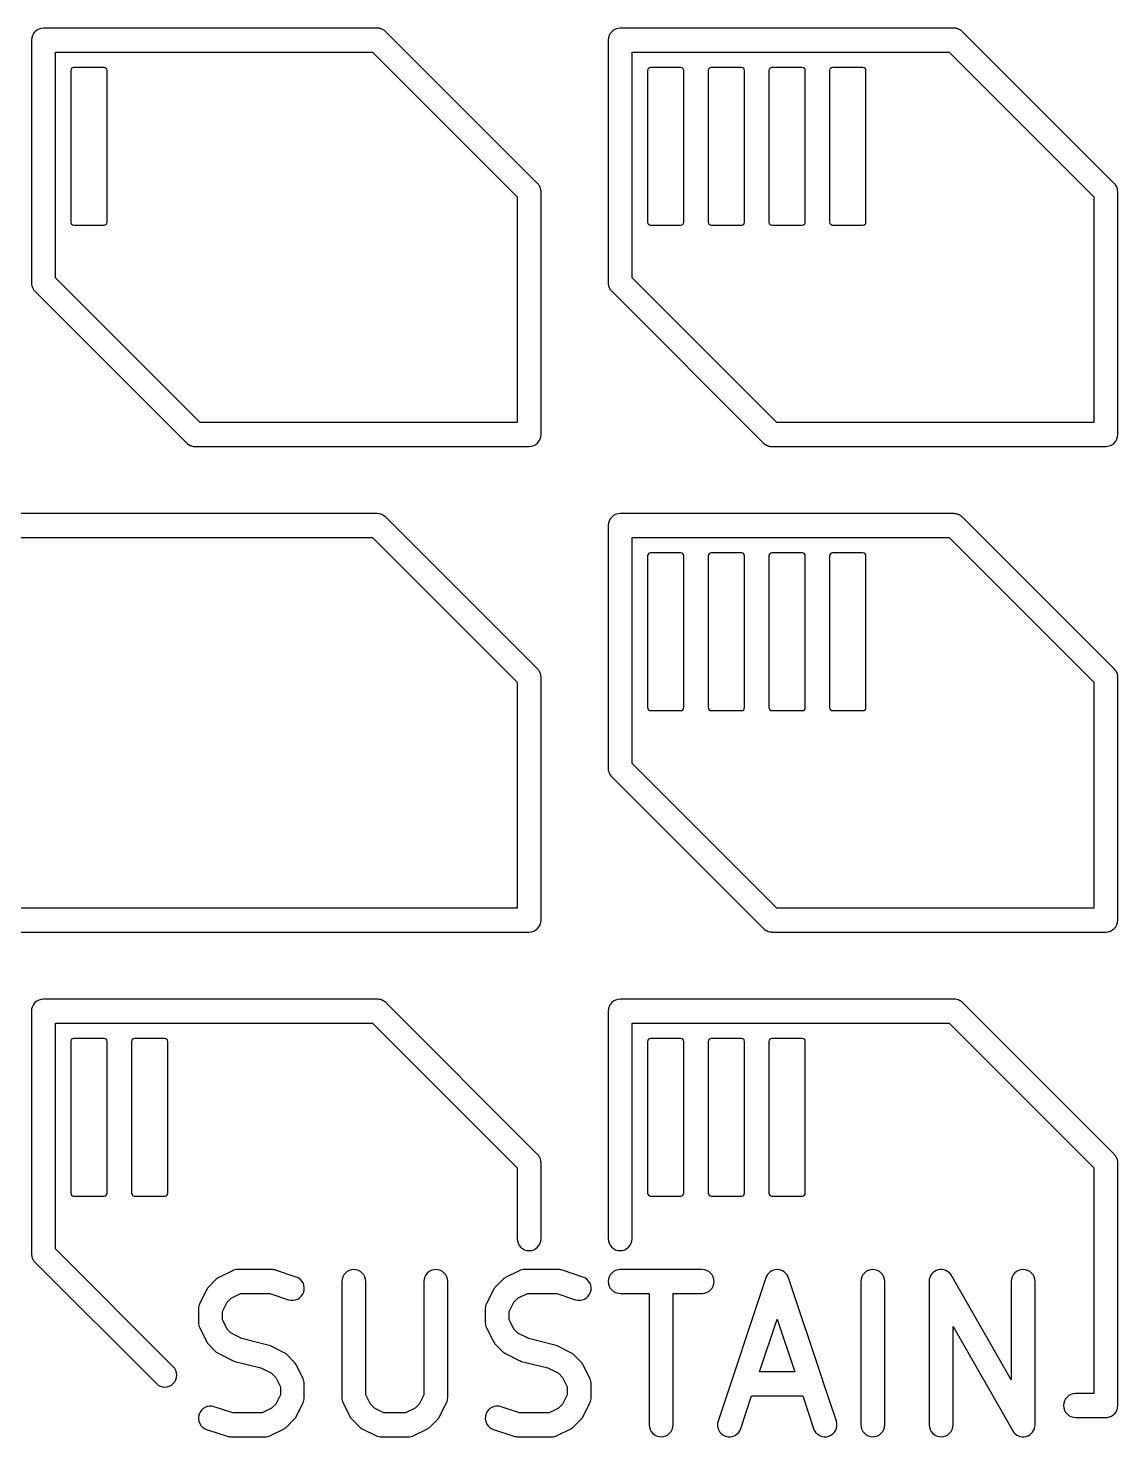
# Model space of a CAD drawing. Header units: millimetres. Extents: x 3 to 62, y 3 to 113.
# Drawn here: x 39.14 to 61.93, y 83.66 to 113.16 of the extents above; entities that cross this region are included whole.
import ezdxf

# ---------------------------------------------------------------- set-up
doc = ezdxf.new("R2010")
doc.units = ezdxf.units.MM
doc.layers.add('Layer_1', color=7, linetype='CONTINUOUS')

msp = doc.modelspace()

# ---------------------------------------------------------------- linework, layer by layer
at = {"layer": 'Layer_1', "color": 7}
for points in [[(46.440712, 113.157068), (39.456118, 113.157068), (39.455615, 113.157068), (39.455615, 113.157068)], [(46.473785, 113.155001), (46.473256, 113.155001)], [(49.792423, 109.909209), (46.617427, 113.084205)], [(58.509721, 113.157068), (58.505586, 113.157068), (58.493185, 113.157068), (51.520997, 113.157068), (51.520494, 113.157068), (51.520494, 113.157068)], [(58.538659, 113.155001), (58.536593, 113.155001)], [(58.601188, 113.138465), (58.600156, 113.138981)], [(58.630644, 113.123995), (58.627027, 113.126062)], [(58.658033, 113.105909), (58.656483, 113.106942)], [(61.857316, 109.909209), (58.68232, 113.084205)], [(39.205505, 112.907471), (39.205505, 107.827168)], [(51.270384, 112.907471), (51.270384, 107.827168)], [(40.028438, 112.272483), (40.028438, 109.097488)], [(40.725534, 112.335012), (40.090958, 112.335012)], [(40.788082, 109.097488), (40.788082, 112.272483)], [(52.093316, 112.272483), (52.093316, 109.097488)], [(52.790942, 112.335012), (52.155837, 112.335012)], [(52.853463, 109.097488), (52.853463, 112.272483)], [(53.362997, 112.272483), (53.362997, 109.097488)], [(54.060631, 112.335012), (53.425518, 112.335012)], [(54.123158, 109.097488), (54.123158, 112.272483)], [(54.633205, 112.272483), (54.633205, 109.097488)], [(55.330836, 112.335012), (54.695734, 112.335012)], [(55.393362, 109.097488), (55.393362, 112.272483)], [(55.90341, 112.272483), (55.90341, 109.097488)], [(56.600522, 112.335012), (55.965938, 112.335012)], [(56.663051, 109.097488), (56.663051, 112.272483)], [(49.86529, 104.652172), (49.86529, 104.652688), (49.86529, 109.720073)], [(61.930698, 104.652172), (61.930698, 104.652688), (61.930698, 109.732475)], [(40.090958, 109.034959), (40.725534, 109.034959)], [(52.155837, 109.034959), (52.790942, 109.034959)], [(53.425518, 109.034959), (54.060631, 109.034959)], [(54.695734, 109.034959), (55.330836, 109.034959)], [(55.965938, 109.034959), (56.600522, 109.034959)], [(39.23961, 107.702628), (39.23961, 107.702111)], [(51.304489, 107.702628), (51.304489, 107.702111)], [(39.278874, 107.650434), (42.45387, 104.475438)], [(51.343753, 107.650434), (54.518757, 104.475438)], [(42.592882, 104.405675), (42.598041, 104.404642)], [(42.643523, 104.402575), (49.615708, 104.402575)], [(54.695488, 104.402575), (61.680582, 104.402575)], [(46.440712, 102.997494), (15.325857, 102.997494), (15.325328, 102.997494), (15.325328, 102.997494)], [(46.536835, 102.978374), (46.536306, 102.978374)], [(58.505586, 102.997494), (51.520997, 102.997494), (51.520494, 102.997494), (51.520494, 102.997494)], [(58.606355, 102.976307), (58.604289, 102.976824)], [(49.792423, 99.749118), (46.617427, 102.924114)], [(51.270384, 102.747381), (51.270384, 97.667077)], [(61.857316, 99.749118), (61.850082, 99.756869), (61.847497, 99.758936), (58.692138, 102.914295), (58.690072, 102.916879)], [(52.093316, 102.112393), (52.093316, 98.937397)], [(52.790942, 102.174921), (52.155837, 102.174921)], [(52.853463, 98.937397), (52.853463, 102.112393)], [(53.362997, 102.112393), (53.362997, 98.937397)], [(54.060631, 102.174921), (53.425518, 102.174921)], [(54.123158, 98.937397), (54.123158, 102.112393)], [(54.633205, 102.112393), (54.633205, 98.937397)], [(55.330836, 102.174921), (54.695734, 102.174921)], [(55.393362, 98.937397), (55.393362, 102.112393)], [(55.90341, 102.112393), (55.90341, 98.937397)], [(56.600522, 102.174921), (55.965938, 102.174921)], [(56.663051, 98.937397), (56.663051, 102.112393)], [(49.86529, 94.492081), (49.86529, 94.492598), (49.86529, 99.559982)], [(61.922429, 99.63698), (61.921395, 99.640598)], [(61.930698, 94.492081), (61.930698, 94.492598), (61.930698, 99.572385)], [(52.155837, 98.874869), (52.790942, 98.874869)], [(53.425518, 98.874869), (54.060631, 98.874869)], [(54.695734, 98.874869), (55.330836, 98.874869)], [(55.965938, 98.874869), (56.600522, 98.874869)], [(51.343753, 97.490344), (54.518757, 94.315348)], [(18.500324, 94.242484), (49.615708, 94.242484)], [(54.695488, 94.242484), (61.680582, 94.242484)], [(46.440712, 92.837404), (39.456118, 92.837404), (39.455615, 92.837404), (39.455615, 92.837404)], [(46.536835, 92.818283), (46.536306, 92.818283)], [(49.792423, 89.589027), (46.617427, 92.764023)], [(58.505586, 92.837404), (51.520997, 92.837404), (51.520494, 92.837404), (51.520494, 92.837404)], [(58.606355, 92.816216), (58.604289, 92.816733)], [(61.857316, 89.589027), (61.850082, 89.596779), (61.847497, 89.598846), (58.690072, 92.756788)], [(39.205505, 92.58729), (39.205505, 87.507503)], [(42.172248, 85.144343), (39.705726, 87.610856), (39.705726, 92.337176), (46.337366, 92.337176), (49.365598, 89.308941), (49.365598, 87.824796)], [(51.270384, 92.58729), (51.270384, 87.824796)], [(51.770605, 87.824796), (51.770605, 92.337176), (58.402235, 92.337176), (61.430469, 89.308941), (61.430469, 84.582104), (61.04548, 84.582104)], [(40.028438, 91.952302), (40.028438, 88.777306)], [(40.725534, 92.014831), (40.090958, 92.014831)], [(40.788082, 88.777306), (40.788082, 91.952302)], [(41.298118, 91.952302), (41.298118, 88.777306)], [(41.995744, 92.014831), (41.360639, 92.014831)], [(42.058265, 88.777306), (42.058265, 91.952302)], [(52.093316, 91.952302), (52.093316, 88.777306)], [(52.790942, 92.014831), (52.155837, 92.014831)], [(52.853463, 88.777306), (52.853463, 91.952302)], [(53.362997, 91.952302), (53.362997, 88.777306)], [(54.060631, 92.014831), (53.425518, 92.014831)], [(54.123158, 88.777306), (54.123158, 91.952302)], [(54.633205, 91.952302), (54.633205, 88.777306)], [(55.330836, 92.014831), (54.695734, 92.014831)], [(55.393362, 88.777306), (55.393362, 91.952302)], [(49.86529, 87.824796), (49.86529, 89.399892)], [(61.922429, 89.47689), (61.921395, 89.480507)], [(61.930698, 84.332507), (61.930698, 89.412294)], [(40.090958, 88.714778), (40.725534, 88.714778)], [(41.360639, 88.714778), (41.995744, 88.714778)], [(52.155837, 88.714778), (52.790942, 88.714778)], [(53.425518, 88.714778), (54.060631, 88.714778)], [(54.695734, 88.714778), (55.330836, 88.714778)], [(39.215321, 87.440324), (39.215321, 87.439807)], [(39.238049, 87.385547), (39.240112, 87.38193)], [(39.257178, 87.356608), (39.257681, 87.355058)], [(39.278874, 87.33077), (41.818765, 84.79036)], [(43.409094, 87.151568), (43.123318, 87.008941)], [(44.234884, 87.177921), (43.520721, 87.177923)], [(44.742354, 87.022375), (44.313941, 87.165002)], [(45.949726, 87.177923), (45.949514, 87.177923)], [(49.409228, 87.151568), (49.123478, 87.008941)], [(50.235018, 87.177921), (49.520855, 87.177923)], [(50.742488, 87.022375), (50.314102, 87.165002)], [(53.234595, 87.177808), (52.378325, 87.177808), (52.377796, 87.177808), (51.520494, 87.177808), (51.520494, 87.177808)], [(59.699038, 86.927809), (59.699038, 84.86954), (58.452087, 87.051833)], [(42.868551, 86.754177), (42.725941, 86.468406)], [(43.058204, 86.961916), (42.915065, 86.818772)], [(45.699404, 86.927809), (45.699404, 84.499537)], [(47.413716, 86.927809), (47.413716, 84.558448), (47.31553, 84.361561), (47.230254, 84.275778), (47.033378, 84.177593), (46.580174, 84.177593), (46.383271, 84.275778), (46.298023, 84.361561), (46.199307, 84.558448), (46.199307, 86.927809)], [(47.913937, 84.499537), (47.913937, 86.927809)], [(48.868711, 86.754177), (48.725572, 86.468406)], [(49.057835, 86.961916), (48.915225, 86.818772)], [(54.568882, 87.006759), (53.568949, 84.006946)], [(55.751753, 84.880277), (55.043271, 87.006759)], [(56.556599, 86.927809), (56.556599, 83.927996)], [(57.056309, 83.927996), (57.056309, 86.927809)], [(57.984934, 86.927809), (57.984934, 83.927996)], [(60.199266, 83.927996), (60.199266, 86.927809)], [(44.152731, 85.598691), (43.60806, 85.735117), (43.383271, 85.847771), (43.297466, 85.933037), (43.19928, 86.129924), (43.19928, 86.297355), (43.297995, 86.494242), (43.383271, 86.579509), (43.579618, 86.677693), (44.194588, 86.677693), (44.584742, 86.547986)], [(50.152865, 85.598691), (49.608194, 85.735117), (49.383404, 85.847771), (49.297627, 85.933037), (49.19944, 86.129924), (49.19944, 86.297355), (49.297627, 86.494242), (49.383404, 86.579509), (49.579778, 86.677693), (50.194193, 86.677693), (50.584373, 86.547986)], [(51.520494, 86.67758), (52.127686, 86.67758), (52.127686, 83.927881)], [(52.627906, 83.927881), (52.627906, 86.67758), (53.234595, 86.67758)], [(42.699059, 86.356269), (42.699059, 86.070498)], [(48.699113, 86.356269), (48.699113, 86.070498)], [(42.725941, 85.958361), (42.868551, 85.673107)], [(48.725572, 85.958878), (48.868711, 85.673107)], [(58.48516, 83.927996), (58.48516, 85.986266), (59.732111, 83.803973)], [(42.915065, 85.608512), (43.058204, 85.465368)], [(44.489651, 85.437461), (44.203875, 85.580088)], [(48.915225, 85.608512), (49.057835, 85.465368)], [(50.489785, 85.437461), (50.204035, 85.580088)], [(43.460264, 85.256594), (44.004935, 85.120685), (44.229725, 85.008031), (44.314973, 84.922765), (44.413689, 84.725878), (44.413689, 84.558447), (44.314973, 84.36156), (44.229725, 84.276294), (44.033351, 84.177592), (43.418407, 84.177592), (43.028253, 84.307816)], [(43.123318, 85.418343), (43.409094, 85.275716)], [(44.697904, 85.247292), (44.554765, 85.390436)], [(49.459895, 85.256594), (50.005069, 85.120685), (50.229858, 85.008031), (50.315134, 84.922765), (50.41332, 84.725878), (50.41332, 84.558447), (50.315134, 84.36156), (50.229858, 84.275777), (50.033485, 84.177592), (49.418541, 84.177592), (49.028387, 84.307816)], [(49.123478, 85.418343), (49.409228, 85.275716)], [(50.697535, 85.247292), (50.554899, 85.390436)], [(44.887028, 84.89641), (44.744418, 85.18218)], [(50.887188, 84.89641), (50.744552, 85.18218)], [(44.913486, 84.499535), (44.913486, 84.784789)], [(50.913647, 84.499535), (50.913647, 84.784789)], [(56.043207, 84.006946), (55.762088, 84.849787)], [(44.744418, 84.101627), (44.887028, 84.387397)], [(45.725862, 84.387399), (45.869001, 84.101629)], [(47.744339, 84.101629), (47.887479, 84.387399)], [(50.744552, 84.101627), (50.887188, 84.387397)], [(54.043333, 83.848816), (54.271742, 84.534562), (55.340409, 84.534562), (55.568821, 83.848816)], [(61.04548, 84.082394), (61.680582, 84.082394)], [(42.870112, 83.833427), (43.299027, 83.6908)], [(44.203875, 83.704236), (44.489651, 83.846863)], [(44.554765, 83.893888), (44.697904, 84.037032)], [(45.915515, 84.037033), (46.058125, 83.89389)], [(46.123239, 83.846864), (46.409015, 83.704237)], [(47.204325, 83.704237), (47.489572, 83.846864)], [(47.555189, 83.89389), (47.697826, 84.037033)], [(48.870246, 83.833427), (49.299161, 83.6908)], [(50.204035, 83.704236), (50.489785, 83.846863)], [(50.554899, 83.893888), (50.697535, 84.037032)], [(43.378085, 83.677881), (44.092247, 83.677881)], [(46.520643, 83.677882), (47.092169, 83.677882)], [(49.378245, 83.677881), (50.092408, 83.677881)]]:
    msp.add_lwpolyline(points, dxfattribs=at)
for points in [[(39.705726, 112.657358), (46.337366, 112.657358), (49.365598, 109.629123), (49.365598, 104.902285), (42.733957, 104.902285), (39.705726, 107.93052), (39.705726, 112.657358)], [(51.770605, 112.657358), (58.402235, 112.657358), (61.430469, 109.629123), (61.430469, 104.902285), (54.798842, 104.902285), (51.770605, 107.93052), (51.770605, 112.657358)], [(15.575439, 102.497267), (46.337366, 102.497267), (49.365598, 99.469032), (49.365598, 94.742195), (18.6042, 94.742195), (15.575439, 97.770946), (15.575439, 102.497267)], [(51.770605, 102.497267), (58.402235, 102.497267), (61.430469, 99.469032), (61.430469, 94.742195), (54.799358, 94.742195), (51.770605, 97.770946), (51.770605, 102.497267)], [(54.806075, 87.177808)], [(56.806712, 87.177923)], [(59.949151, 87.177923)], [(54.806075, 86.137046), (55.173497, 85.034789), (54.438657, 85.034789), (54.806075, 86.137046)]]:
    msp.add_lwpolyline(points, close=True, dxfattribs=at)
for points in [[(39.455615, 113.157068), (39.317658, 113.15713), (39.205727, 113.045428), (39.205505, 112.907471)], [(46.473256, 113.155001), (46.462465, 113.156398), (46.451594, 113.157088), (46.440712, 113.157068)], [(46.505297, 113.1488), (46.494937, 113.15154), (46.484411, 113.153612), (46.473785, 113.155001)], [(46.617427, 113.084205), (46.586368, 113.115204), (46.547695, 113.137483), (46.505297, 113.1488)], [(51.520494, 113.157068), (51.382537, 113.15713), (51.270606, 113.045428), (51.270384, 112.907471)], [(58.536593, 113.155001), (58.527679, 113.156173), (58.518709, 113.156863), (58.509721, 113.157068)], [(58.546411, 113.153451), (58.543835, 113.154008), (58.541251, 113.154525), (58.538659, 113.155001)], [(58.567083, 113.149317), (58.560254, 113.150985), (58.553357, 113.152364), (58.546411, 113.153451)], [(58.58, 113.145699), (58.575727, 113.147021), (58.57142, 113.148227), (58.567083, 113.149317)], [(58.600156, 113.138981), (58.593536, 113.141505), (58.586811, 113.143747), (58.58, 113.145699)], [(58.627027, 113.126062), (58.618658, 113.130687), (58.610031, 113.134828), (58.601188, 113.138465)], [(58.656483, 113.106942), (58.648231, 113.113155), (58.639601, 113.11885), (58.630644, 113.123995)], [(58.68232, 113.084205), (58.674705, 113.091959), (58.666592, 113.099209), (58.658033, 113.105909)], [(40.090958, 112.335012), (40.05643, 112.33502), (40.028438, 112.307019), (40.028438, 112.272483)], [(40.788082, 112.272483), (40.788082, 112.30703), (40.760089, 112.335035), (40.725534, 112.335012)], [(52.155837, 112.335012), (52.121309, 112.33502), (52.093316, 112.307019), (52.093316, 112.272483)], [(52.853463, 112.272483), (52.853463, 112.307019), (52.825471, 112.33502), (52.790942, 112.335012)], [(53.425518, 112.335012), (53.39099, 112.33502), (53.362997, 112.307019), (53.362997, 112.272483)], [(54.123158, 112.272483), (54.123171, 112.307021), (54.09517, 112.335023), (54.060631, 112.335012)], [(54.695734, 112.335012), (54.661195, 112.335025), (54.633192, 112.307022), (54.633205, 112.272483)], [(55.393362, 112.272483), (55.393376, 112.307021), (55.365375, 112.335023), (55.330836, 112.335012)], [(55.965938, 112.335012), (55.9314, 112.335025), (55.903396, 112.307022), (55.90341, 112.272483)], [(56.663051, 112.272483), (56.663064, 112.307022), (56.635061, 112.335025), (56.600522, 112.335012)], [(49.828618, 109.8627), (49.818429, 109.879576), (49.80628, 109.895187), (49.792423, 109.909209)], [(49.83428, 109.853915), (49.832454, 109.856882), (49.830567, 109.859811), (49.828618, 109.8627)], [(49.843091, 109.835828), (49.840398, 109.841973), (49.837459, 109.848007), (49.83428, 109.853915)], [(49.847218, 109.827043), (49.8459, 109.829998), (49.844524, 109.832927), (49.843091, 109.835828)], [(49.857035, 109.797071), (49.854397, 109.807258), (49.851118, 109.817269), (49.847218, 109.827043)], [(49.863226, 109.765031), (49.861862, 109.775835), (49.859794, 109.786537), (49.857035, 109.797071)], [(49.86529, 109.736093), (49.865162, 109.745771), (49.864473, 109.755433), (49.863226, 109.765031)], [(61.879019, 109.884921), (61.87232, 109.89348), (61.86507, 109.901593), (61.857316, 109.909209)], [(61.930698, 109.732475), (61.930749, 109.787598), (61.912581, 109.841193), (61.879019, 109.884921)], [(49.86529, 109.720073), (49.865461, 109.725412), (49.865461, 109.730754), (49.86529, 109.736093)], [(40.028438, 109.097488), (40.028438, 109.062952), (40.05643, 109.034951), (40.090958, 109.034959)], [(40.725534, 109.034959), (40.760089, 109.034936), (40.788082, 109.062942), (40.788082, 109.097488)], [(52.093316, 109.097488), (52.093316, 109.062952), (52.121309, 109.034951), (52.155837, 109.034959)], [(52.790942, 109.034959), (52.825471, 109.034951), (52.853463, 109.062952), (52.853463, 109.097488)], [(53.362997, 109.097488), (53.362997, 109.062952), (53.39099, 109.034951), (53.425518, 109.034959)], [(54.060631, 109.034959), (54.09517, 109.034948), (54.123171, 109.06295), (54.123158, 109.097488)], [(54.633205, 109.097488), (54.633192, 109.062949), (54.661195, 109.034947), (54.695734, 109.034959)], [(55.330836, 109.034959), (55.365375, 109.034948), (55.393376, 109.06295), (55.393362, 109.097488)], [(55.90341, 109.097488), (55.903396, 109.062949), (55.9314, 109.034947), (55.965938, 109.034959)], [(56.600522, 109.034959), (56.635061, 109.034947), (56.663064, 109.062949), (56.663051, 109.097488)], [(39.205505, 107.827168), (39.205771, 107.783384), (39.217532, 107.740438), (39.23961, 107.702628)], [(39.23961, 107.702111), (39.245046, 107.692773), (39.251083, 107.683796), (39.257681, 107.675239)], [(39.257681, 107.675239), (39.264198, 107.666518), (39.271277, 107.658232), (39.278874, 107.650434)], [(51.270384, 107.827168), (51.27065, 107.783384), (51.282411, 107.740438), (51.304489, 107.702628)], [(51.304489, 107.702111), (51.309925, 107.692773), (51.315962, 107.683796), (51.32256, 107.675239)], [(51.32256, 107.675239), (51.329077, 107.666518), (51.336156, 107.658232), (51.343753, 107.650434)], [(42.45387, 104.475438), (42.47556, 104.454142), (42.500952, 104.436981), (42.5288, 104.424796)], [(49.615708, 104.402575), (49.753459, 104.402805), (49.865068, 104.514421), (49.86529, 104.652172)], [(54.518757, 104.475438), (54.540447, 104.454142), (54.565839, 104.436981), (54.593687, 104.424796)], [(61.680582, 104.402575), (61.818541, 104.40251), (61.930476, 104.514213), (61.930698, 104.652172)], [(42.5288, 104.424796), (42.531538, 104.42354), (42.534299, 104.422334), (42.537081, 104.421178)], [(42.537081, 104.421178), (42.555018, 104.413866), (42.573744, 104.408664), (42.592882, 104.405675)], [(42.598041, 104.404642), (42.613107, 104.402571), (42.628331, 104.401879), (42.643523, 104.402575)], [(54.593687, 104.424796), (54.596421, 104.42354), (54.599177, 104.422334), (54.601955, 104.421178)], [(54.601955, 104.421178), (54.618611, 104.414515), (54.635936, 104.409664), (54.653631, 104.406709)], [(54.653631, 104.406709), (54.65877, 104.405685), (54.663941, 104.404824), (54.669135, 104.404125)], [(54.669135, 104.404125), (54.674119, 104.40363), (54.679117, 104.403286), (54.684121, 104.403092)], [(54.684121, 104.403092), (54.687906, 104.402833), (54.691695, 104.402661), (54.695488, 104.402575)], [(46.536306, 102.978374), (46.506005, 102.990959), (46.473523, 102.997456), (46.440712, 102.997494)], [(46.617427, 102.924114), (46.59437, 102.947297), (46.566989, 102.965732), (46.536835, 102.978374)], [(51.520494, 102.997494), (51.454151, 102.997524), (51.390517, 102.971182), (51.343606, 102.92427)], [(58.538659, 102.995427), (58.527692, 102.996847), (58.516644, 102.997538), (58.505586, 102.997494)], [(58.5707, 102.988709), (58.560178, 102.991646), (58.549475, 102.99389), (58.538659, 102.995427)], [(58.590337, 102.981991), (58.583887, 102.984502), (58.577336, 102.986743), (58.5707, 102.988709)], [(58.604289, 102.976824), (58.599691, 102.978684), (58.595038, 102.980408), (58.590337, 102.981991)], [(58.616692, 102.97114), (58.613287, 102.972941), (58.60984, 102.974664), (58.606355, 102.976307)], [(58.633229, 102.962354), (58.627828, 102.965488), (58.622312, 102.968419), (58.616692, 102.97114)], [(58.647696, 102.952536), (58.64299, 102.955976), (58.638164, 102.959251), (58.633229, 102.962354)], [(51.343606, 102.92427), (51.296695, 102.877358), (51.270354, 102.813724), (51.270384, 102.747381)], [(58.6601, 102.943751), (58.656055, 102.946804), (58.651919, 102.949734), (58.647696, 102.952536)], [(58.68232, 102.924114), (58.675308, 102.931093), (58.667888, 102.937651), (58.6601, 102.943751)], [(58.690072, 102.916879), (58.687539, 102.919345), (58.684954, 102.921757), (58.68232, 102.924114)], [(52.155837, 102.174921), (52.121309, 102.17493), (52.093316, 102.146929), (52.093316, 102.112393)], [(52.853463, 102.112393), (52.853463, 102.146929), (52.825471, 102.17493), (52.790942, 102.174921)], [(53.425518, 102.174921), (53.39099, 102.17493), (53.362997, 102.146929), (53.362997, 102.112393)], [(54.123158, 102.112393), (54.123171, 102.146931), (54.09517, 102.174933), (54.060631, 102.174921)], [(54.695734, 102.174921), (54.661195, 102.174934), (54.633192, 102.146932), (54.633205, 102.112393)], [(55.393362, 102.112393), (55.393376, 102.146931), (55.365375, 102.174933), (55.330836, 102.174921)], [(55.965938, 102.174921), (55.9314, 102.174934), (55.903396, 102.146932), (55.90341, 102.112393)], [(56.663051, 102.112393), (56.663064, 102.146932), (56.635061, 102.174934), (56.600522, 102.174921)], [(49.81568, 99.722763), (49.808556, 99.732083), (49.800784, 99.740889), (49.792423, 99.749118)], [(49.822401, 99.712428), (49.820246, 99.715927), (49.818005, 99.719374), (49.81568, 99.722763)], [(49.83428, 99.693824), (49.830596, 99.700197), (49.826632, 99.706404), (49.822401, 99.712428)], [(61.921395, 99.640598), (61.909653, 99.68165), (61.887592, 99.71901), (61.857316, 99.749118)], [(49.843091, 99.675737), (49.840398, 99.681882), (49.837459, 99.687916), (49.83428, 99.693824)], [(49.847218, 99.666952), (49.8459, 99.669907), (49.844524, 99.672836), (49.843091, 99.675737)], [(49.857035, 99.63698), (49.854397, 99.647168), (49.851118, 99.657178), (49.847218, 99.666952)], [(49.863226, 99.604941), (49.861862, 99.615744), (49.859794, 99.626447), (49.857035, 99.63698)], [(49.86529, 99.576002), (49.865162, 99.58568), (49.864473, 99.595343), (49.863226, 99.604941)], [(49.86529, 99.559982), (49.865461, 99.565321), (49.865461, 99.570663), (49.86529, 99.576002)], [(61.928629, 99.604941), (61.927262, 99.615744), (61.925191, 99.626447), (61.922429, 99.63698)], [(61.930698, 99.572385), (61.930717, 99.58327), (61.930026, 99.594145), (61.928629, 99.604941)], [(52.093316, 98.937397), (52.093316, 98.902861), (52.121309, 98.87486), (52.155837, 98.874869)], [(52.790942, 98.874869), (52.825471, 98.87486), (52.853463, 98.902861), (52.853463, 98.937397)], [(53.362997, 98.937397), (53.362997, 98.902861), (53.39099, 98.87486), (53.425518, 98.874869)], [(54.060631, 98.874869), (54.09517, 98.874858), (54.123171, 98.902859), (54.123158, 98.937397)], [(54.633205, 98.937397), (54.633192, 98.902858), (54.661195, 98.874856), (54.695734, 98.874869)], [(55.330836, 98.874869), (55.365375, 98.874858), (55.393376, 98.902859), (55.393362, 98.937397)], [(55.90341, 98.937397), (55.903396, 98.902858), (55.9314, 98.874856), (55.965938, 98.874869)], [(56.600522, 98.874869), (56.635061, 98.874856), (56.663064, 98.902858), (56.663051, 98.937397)], [(51.270384, 97.667077), (51.2705, 97.664146), (51.270668, 97.661217), (51.270887, 97.658292)], [(51.270887, 97.658292), (51.271512, 97.640149), (51.274111, 97.622128), (51.278639, 97.604549)], [(51.278639, 97.604549), (51.279906, 97.600205), (51.281292, 97.595897), (51.282793, 97.591629)], [(51.282793, 97.591629), (51.294724, 97.55348), (51.315628, 97.518747), (51.343753, 97.490344)], [(49.615708, 94.242484), (49.753459, 94.242714), (49.865068, 94.35433), (49.86529, 94.492081)], [(61.680582, 94.242484), (61.818541, 94.24242), (61.930476, 94.354122), (61.930698, 94.492081)], [(54.518757, 94.315348), (54.540447, 94.294052), (54.565839, 94.27689), (54.593687, 94.264705)], [(54.593687, 94.264705), (54.596421, 94.263449), (54.599177, 94.262243), (54.601955, 94.261088)], [(54.601955, 94.261088), (54.618611, 94.254424), (54.635936, 94.249573), (54.653631, 94.246618)], [(54.653631, 94.246618), (54.65877, 94.245595), (54.663941, 94.244733), (54.669135, 94.244034)], [(54.669135, 94.244034), (54.674119, 94.24354), (54.679117, 94.243195), (54.684121, 94.243001)], [(54.684121, 94.243001), (54.687906, 94.242742), (54.691695, 94.24257), (54.695488, 94.242484)], [(39.278727, 92.764179), (39.231816, 92.717268), (39.205475, 92.653633), (39.205505, 92.58729)], [(39.455615, 92.837404), (39.389272, 92.837433), (39.325638, 92.811091), (39.278727, 92.764179)], [(46.536306, 92.818283), (46.506005, 92.830868), (46.473523, 92.837365), (46.440712, 92.837404)], [(46.617427, 92.764023), (46.59437, 92.787206), (46.566989, 92.805641), (46.536835, 92.818283)], [(51.343606, 92.764179), (51.296695, 92.717268), (51.270354, 92.653633), (51.270384, 92.58729)], [(51.520494, 92.837404), (51.454151, 92.837433), (51.390517, 92.811091), (51.343606, 92.764179)], [(58.538659, 92.835337), (58.527692, 92.836756), (58.516644, 92.837447), (58.505586, 92.837404)], [(58.590337, 92.822417), (58.57362, 92.828552), (58.556296, 92.832883), (58.538659, 92.835337)], [(58.604289, 92.816733), (58.599696, 92.818768), (58.595044, 92.820663), (58.590337, 92.822417)], [(58.616692, 92.811049), (58.613287, 92.812851), (58.60984, 92.814574), (58.606355, 92.816216)], [(58.690072, 92.756788), (58.669148, 92.779224), (58.644274, 92.797617), (58.616692, 92.811049)], [(40.090958, 92.014831), (40.05643, 92.014839), (40.028438, 91.986838), (40.028438, 91.952302)], [(40.788082, 91.952302), (40.788082, 91.986848), (40.760089, 92.014854), (40.725534, 92.014831)], [(41.360639, 92.014831), (41.326111, 92.014839), (41.298118, 91.986838), (41.298118, 91.952302)], [(42.058265, 91.952302), (42.058265, 91.986838), (42.030273, 92.014839), (41.995744, 92.014831)], [(52.155837, 92.014831), (52.121309, 92.014839), (52.093316, 91.986838), (52.093316, 91.952302)], [(52.853463, 91.952302), (52.853463, 91.986838), (52.825471, 92.014839), (52.790942, 92.014831)], [(53.425518, 92.014831), (53.39099, 92.014839), (53.362997, 91.986838), (53.362997, 91.952302)], [(54.123158, 91.952302), (54.123171, 91.98684), (54.09517, 92.014842), (54.060631, 92.014831)], [(54.695734, 92.014831), (54.661195, 92.014843), (54.633192, 91.986841), (54.633205, 91.952302)], [(55.393362, 91.952302), (55.393376, 91.98684), (55.365375, 92.014842), (55.330836, 92.014831)], [(49.81568, 89.562672), (49.808556, 89.571992), (49.800784, 89.580799), (49.792423, 89.589027)], [(49.822401, 89.552337), (49.820246, 89.555837), (49.818005, 89.559283), (49.81568, 89.562672)], [(49.83428, 89.533733), (49.830596, 89.540106), (49.826632, 89.546314), (49.822401, 89.552337)], [(49.843091, 89.515647), (49.840398, 89.521791), (49.837459, 89.527825), (49.83428, 89.533733)], [(49.847218, 89.506862), (49.8459, 89.509817), (49.844524, 89.512745), (49.843091, 89.515647)], [(49.857035, 89.47689), (49.854397, 89.487077), (49.851118, 89.497088), (49.847218, 89.506862)], [(49.863226, 89.44485), (49.861862, 89.455653), (49.859794, 89.466356), (49.857035, 89.47689)], [(49.86529, 89.415911), (49.865162, 89.425589), (49.864473, 89.435252), (49.863226, 89.44485)], [(49.86529, 89.399892), (49.865461, 89.40523), (49.865461, 89.410573), (49.86529, 89.415911)], [(61.921395, 89.480507), (61.909653, 89.521559), (61.887592, 89.55892), (61.857316, 89.589027)], [(61.928629, 89.44485), (61.927262, 89.455654), (61.925191, 89.466356), (61.922429, 89.47689)], [(61.930698, 89.412294), (61.930717, 89.423179), (61.930026, 89.434055), (61.928629, 89.44485)], [(40.028438, 88.777306), (40.028438, 88.742771), (40.05643, 88.71477), (40.090958, 88.714778)], [(40.725534, 88.714778), (40.760089, 88.714755), (40.788082, 88.74276), (40.788082, 88.777306)], [(41.298118, 88.777306), (41.298118, 88.742771), (41.326111, 88.71477), (41.360639, 88.714778)], [(41.995744, 88.714778), (42.030273, 88.71477), (42.058265, 88.742771), (42.058265, 88.777306)], [(52.093316, 88.777306), (52.093316, 88.742771), (52.121309, 88.71477), (52.155837, 88.714778)], [(52.790942, 88.714778), (52.825471, 88.71477), (52.853463, 88.742771), (52.853463, 88.777306)], [(53.362997, 88.777306), (53.362997, 88.742771), (53.39099, 88.71477), (53.425518, 88.714778)], [(54.060631, 88.714778), (54.09517, 88.714767), (54.123171, 88.742769), (54.123158, 88.777306)], [(54.633205, 88.777306), (54.633192, 88.742768), (54.661195, 88.714766), (54.695734, 88.714778)], [(55.330836, 88.714778), (55.365375, 88.714767), (55.393376, 88.742769), (55.393362, 88.777306)], [(49.365598, 87.824796), (49.365568, 87.758453), (49.391909, 87.694819), (49.43882, 87.647907)], [(49.43882, 87.647907), (49.485731, 87.600995), (49.549365, 87.574653), (49.615708, 87.574682)], [(49.615708, 87.574682), (49.75366, 87.574913), (49.865353, 87.686844), (49.86529, 87.824796)], [(51.270384, 87.824796), (51.270354, 87.758453), (51.296695, 87.694819), (51.343606, 87.647907)], [(51.343606, 87.647907), (51.390517, 87.600995), (51.454151, 87.574653), (51.520494, 87.574682)], [(51.520494, 87.574682), (51.586837, 87.574653), (51.650471, 87.600995), (51.697383, 87.647907)], [(51.697383, 87.647907), (51.744294, 87.694819), (51.770635, 87.758453), (51.770605, 87.824796)], [(39.205505, 87.507503), (39.205843, 87.491337), (39.207748, 87.475242), (39.211194, 87.459444)], [(39.211194, 87.459444), (39.212319, 87.453019), (39.213696, 87.446641), (39.215321, 87.440324)], [(39.215321, 87.439807), (39.218039, 87.43032), (39.221317, 87.421002), (39.225137, 87.411902)], [(39.225137, 87.411902), (39.228921, 87.402872), (39.233232, 87.394071), (39.238049, 87.385547)], [(39.240112, 87.38193), (39.24528, 87.373149), (39.250979, 87.364693), (39.257178, 87.356608)], [(39.257681, 87.355058), (39.26226, 87.349336), (39.267089, 87.343819), (39.272153, 87.338521)], [(39.272153, 87.338521), (39.27434, 87.335892), (39.276581, 87.333308), (39.278874, 87.33077)], [(43.520721, 87.177923), (43.481973, 87.177907), (43.443758, 87.168884), (43.409094, 87.151568)], [(44.313941, 87.165002), (44.288454, 87.173529), (44.261759, 87.177892), (44.234884, 87.177921)], [(45.772626, 87.104699), (45.725714, 87.057787), (45.699373, 86.994152), (45.699404, 86.927809)], [(45.949514, 87.177923), (45.883171, 87.177952), (45.819537, 87.151611), (45.772626, 87.104699)], [(46.199307, 86.927809), (46.19937, 87.065762), (46.087678, 87.177692), (45.949726, 87.177923)], [(47.486938, 87.104699), (47.440027, 87.057787), (47.413686, 86.994152), (47.413716, 86.927809)], [(47.663827, 87.177923), (47.597484, 87.177952), (47.53385, 87.151611), (47.486938, 87.104699)], [(47.840715, 87.104699), (47.793804, 87.151611), (47.73017, 87.177952), (47.663827, 87.177923)], [(47.913937, 86.927809), (47.913967, 86.994152), (47.887626, 87.057787), (47.840715, 87.104699)], [(49.520855, 87.177923), (49.482107, 87.177907), (49.443892, 87.168884), (49.409228, 87.151568)], [(50.314102, 87.165002), (50.288606, 87.173532), (50.261902, 87.177895), (50.235018, 87.177921)], [(51.343606, 87.104584), (51.296695, 87.057672), (51.270354, 86.994037), (51.270384, 86.927694)], [(51.520494, 87.177808), (51.454151, 87.177837), (51.390517, 87.151496), (51.343606, 87.104584)], [(53.411484, 87.104584), (53.364572, 87.151496), (53.300938, 87.177837), (53.234595, 87.177808)], [(53.484706, 86.927694), (53.484736, 86.994037), (53.458395, 87.057672), (53.411484, 87.104584)], [(54.806075, 87.177808), (54.698434, 87.177795), (54.602883, 87.10889), (54.568882, 87.006759)], [(55.043271, 87.006759), (55.00927, 87.108891), (54.913718, 87.177796), (54.806075, 87.177808)], [(56.629822, 87.1047), (56.58291, 87.057788), (56.556569, 86.994153), (56.556599, 86.927809)], [(56.806712, 87.177923), (56.740368, 87.177953), (56.676734, 87.151612), (56.629822, 87.1047)], [(57.056309, 86.927809), (57.056372, 87.065768), (56.94467, 87.177701), (56.806712, 87.177923)], [(58.170803, 87.169521), (58.061202, 87.140423), (57.984908, 87.041207), (57.984934, 86.927809)], [(58.452087, 87.051833), (58.395864, 87.150311), (58.280404, 87.198619), (58.170803, 87.169521)], [(59.772261, 87.1047), (59.725349, 87.057788), (59.699008, 86.994153), (59.699038, 86.927809)], [(59.949151, 87.177923), (59.882807, 87.177953), (59.819173, 87.151612), (59.772261, 87.1047)], [(60.126043, 87.104701), (60.07913, 87.151613), (60.015495, 87.177954), (59.949151, 87.177923)], [(60.199266, 86.927809), (60.199297, 86.994153), (60.172955, 87.057789), (60.126043, 87.104701)], [(42.915065, 86.818772), (42.89621, 86.799863), (42.880506, 86.778054), (42.868551, 86.754177)], [(43.123318, 87.008941), (43.099221, 86.996878), (43.077232, 86.980998), (43.058204, 86.961916)], [(44.886919, 86.896996), (44.857266, 86.956308), (44.805263, 87.001408), (44.742354, 87.022375)], [(44.900469, 86.706115), (44.921446, 86.769021), (44.916572, 86.837684), (44.886919, 86.896996)], [(48.915225, 86.818772), (48.89637, 86.799863), (48.880667, 86.778054), (48.868711, 86.754177)], [(49.123478, 87.008941), (49.099194, 86.996926), (49.077024, 86.981044), (49.057835, 86.961916)], [(50.887069, 86.897003), (50.857411, 86.956315), (50.805402, 87.001414), (50.742488, 87.022375)], [(50.900629, 86.706115), (50.921605, 86.769025), (50.916727, 86.837691), (50.887069, 86.897003)], [(51.270384, 86.927694), (51.270354, 86.861351), (51.296695, 86.797717), (51.343606, 86.750805)], [(51.343606, 86.750805), (51.390517, 86.703893), (51.454151, 86.677551), (51.520494, 86.67758)], [(53.234595, 86.67758), (53.300938, 86.677551), (53.364572, 86.703893), (53.411484, 86.750805)], [(53.411484, 86.750805), (53.458395, 86.797717), (53.484736, 86.861351), (53.484706, 86.927694)], [(42.725941, 86.468406), (42.708365, 86.433632), (42.699159, 86.395232), (42.699059, 86.356269)], [(44.584742, 86.547986), (44.715581, 86.504652), (44.856809, 86.575385), (44.900469, 86.706115)], [(48.725572, 86.468406), (48.708143, 86.433597), (48.699083, 86.395198), (48.699113, 86.356269)], [(50.584373, 86.547986), (50.64728, 86.52701), (50.715944, 86.531887), (50.775255, 86.561543)], [(50.775255, 86.561543), (50.834567, 86.591199), (50.879666, 86.643204), (50.900629, 86.706115)], [(42.699059, 86.070498), (42.699159, 86.031535), (42.708365, 85.993135), (42.725941, 85.958361)], [(48.699113, 86.070498), (48.699163, 86.031744), (48.708221, 85.993531), (48.725572, 85.958878)], [(42.868551, 85.673107), (42.880506, 85.649229), (42.89621, 85.627421), (42.915065, 85.608512)], [(44.203875, 85.580088), (44.187554, 85.588131), (44.170405, 85.594369), (44.152731, 85.598691)], [(48.868711, 85.673107), (48.880667, 85.649229), (48.89637, 85.627421), (48.915225, 85.608512)], [(50.204035, 85.580088), (50.187706, 85.588133), (50.170548, 85.594371), (50.152865, 85.598691)], [(43.058204, 85.465368), (43.077232, 85.446286), (43.099221, 85.430406), (43.123318, 85.418343)], [(43.409094, 85.275716), (43.425401, 85.267492), (43.44256, 85.26108), (43.460264, 85.256594)], [(44.554765, 85.390436), (44.535736, 85.409518), (44.513748, 85.425398), (44.489651, 85.437461)], [(49.057835, 85.465368), (49.077024, 85.44624), (49.099194, 85.430358), (49.123478, 85.418343)], [(49.409228, 85.275716), (49.425375, 85.267526), (49.442364, 85.261115), (49.459895, 85.256594)], [(50.554899, 85.390436), (50.53587, 85.409518), (50.513882, 85.425398), (50.489785, 85.437461)], [(42.245687, 84.967351), (42.245687, 85.033761), (42.219264, 85.097442), (42.172248, 85.144343)], [(42.172248, 84.79036), (42.219264, 84.837261), (42.245687, 84.900942), (42.245687, 84.967351)], [(44.744418, 85.18218), (44.732509, 85.206241), (44.716804, 85.228226), (44.697904, 85.247292)], [(50.744552, 85.18218), (50.732491, 85.206276), (50.716614, 85.228263), (50.697535, 85.247292)], [(41.818765, 84.79036), (41.916388, 84.692775), (42.074625, 84.692775), (42.172248, 84.79036)], [(44.913486, 84.784789), (44.913437, 84.823544), (44.904379, 84.861756), (44.887028, 84.89641)], [(50.913647, 84.784789), (50.913597, 84.823544), (50.90454, 84.861756), (50.887188, 84.89641)], [(55.762088, 84.849787), (55.759302, 84.860162), (55.75585, 84.870346), (55.751753, 84.880277)], [(44.887028, 84.387397), (44.904457, 84.422207), (44.913517, 84.460606), (44.913486, 84.499535)], [(45.699404, 84.499537), (45.699373, 84.460608), (45.708433, 84.422209), (45.725862, 84.387399)], [(47.887479, 84.387399), (47.904908, 84.422209), (47.913968, 84.460608), (47.913937, 84.499537)], [(50.887188, 84.387397), (50.904618, 84.422207), (50.913678, 84.460606), (50.913647, 84.499535)], [(61.04548, 84.582104), (60.907521, 84.582167), (60.795589, 84.470465), (60.795367, 84.332507)], [(42.711971, 84.149687), (42.690995, 84.086777), (42.695872, 84.018111), (42.725531, 83.958799)], [(42.837355, 84.294271), (42.778037, 84.264614), (42.732934, 84.212604), (42.711971, 84.149687)], [(43.028253, 84.307816), (42.965342, 84.3288), (42.896672, 84.323927), (42.837355, 84.294271)], [(44.697904, 84.037032), (44.716759, 84.055942), (44.732462, 84.07775), (44.744418, 84.101627)], [(45.869001, 84.101629), (45.880957, 84.077751), (45.896661, 84.055943), (45.915515, 84.037033)], [(47.697826, 84.037033), (47.71668, 84.055943), (47.732384, 84.077751), (47.744339, 84.101629)], [(48.712131, 84.149687), (48.691154, 84.086781), (48.696028, 84.018118), (48.725681, 83.958806)], [(48.837505, 84.294259), (48.778194, 84.264603), (48.733094, 84.212598), (48.712131, 84.149687)], [(49.028387, 84.307816), (48.96548, 84.328792), (48.896816, 84.323915), (48.837505, 84.294259)], [(50.697535, 84.037032), (50.716569, 84.055904), (50.732443, 84.077714), (50.744552, 84.101627)], [(60.795367, 84.332507), (60.795336, 84.266164), (60.821678, 84.202529), (60.86859, 84.155617)], [(60.86859, 84.155617), (60.915501, 84.108705), (60.979136, 84.082363), (61.04548, 84.082394)], [(61.680582, 84.082394), (61.69164, 84.08235), (61.702688, 84.083041), (61.713655, 84.08446)], [(61.713655, 84.08446), (61.83798, 84.100994), (61.930813, 84.207087), (61.930698, 84.332507)], [(42.725531, 83.958799), (42.755189, 83.899487), (42.807198, 83.854388), (42.870112, 83.833427)], [(44.489651, 83.846863), (44.513748, 83.858926), (44.535736, 83.874806), (44.554765, 83.893888)], [(46.058125, 83.89389), (46.077154, 83.874808), (46.099142, 83.858928), (46.123239, 83.846864)], [(47.489572, 83.846864), (47.513847, 83.858882), (47.536008, 83.874764), (47.555189, 83.89389)], [(48.725681, 83.958806), (48.755334, 83.899494), (48.807336, 83.854394), (48.870246, 83.833427)], [(50.489785, 83.846863), (50.513882, 83.858926), (50.53587, 83.874806), (50.554899, 83.893888)], [(52.127686, 83.927881), (52.127655, 83.861538), (52.153996, 83.797904), (52.200908, 83.750992)], [(52.554685, 83.750992), (52.601596, 83.797904), (52.627937, 83.861538), (52.627906, 83.927881)], [(53.568949, 84.006946), (53.547972, 83.94404), (53.552846, 83.875377), (53.582499, 83.816066)], [(53.582499, 83.816066), (53.612152, 83.756754), (53.664154, 83.711653), (53.727064, 83.690687)], [(53.917954, 83.704238), (53.977268, 83.733894), (54.02237, 83.785902), (54.043333, 83.848816)], [(55.568821, 83.848816), (55.589784, 83.785904), (55.634884, 83.733899), (55.694196, 83.704243)], [(55.885079, 83.690687), (55.947991, 83.71165), (55.999996, 83.75675), (56.029652, 83.816062)], [(56.029652, 83.816062), (56.059308, 83.875374), (56.064184, 83.944038), (56.043207, 84.006946)], [(56.556599, 83.927996), (56.556569, 83.861653), (56.58291, 83.798018), (56.629822, 83.751106)], [(56.806712, 83.677883), (56.94467, 83.678105), (57.056372, 83.790038), (57.056309, 83.927996)], [(57.984934, 83.927996), (57.984904, 83.861653), (58.011245, 83.798018), (58.058157, 83.751106)], [(58.411937, 83.751106), (58.458849, 83.798018), (58.485191, 83.861653), (58.48516, 83.927996)], [(59.732111, 83.803973), (59.788333, 83.705492), (59.903795, 83.657181), (60.013398, 83.68628)], [(60.013398, 83.68628), (60.123001, 83.715378), (60.199295, 83.814596), (60.199266, 83.927996)], [(43.299027, 83.6908), (43.324514, 83.682273), (43.351209, 83.67791), (43.378085, 83.677881)], [(44.092247, 83.677881), (44.130996, 83.677897), (44.169211, 83.68692), (44.203875, 83.704236)], [(46.409015, 83.704237), (46.44368, 83.686921), (46.481894, 83.677899), (46.520643, 83.677882)], [(47.092169, 83.677882), (47.131096, 83.677816), (47.169501, 83.686841), (47.204325, 83.704237)], [(49.299161, 83.6908), (49.324656, 83.68227), (49.351361, 83.677907), (49.378245, 83.677881)], [(50.092408, 83.677881), (50.131156, 83.677897), (50.169371, 83.68692), (50.204035, 83.704236)], [(52.200908, 83.750992), (52.247819, 83.70408), (52.311453, 83.677738), (52.377796, 83.677768)], [(52.377796, 83.677768), (52.444139, 83.677738), (52.507773, 83.70408), (52.554685, 83.750992)], [(53.727064, 83.690687), (53.789973, 83.669707), (53.85864, 83.674582), (53.917954, 83.704238)], [(55.694196, 83.704243), (55.753507, 83.674587), (55.822172, 83.66971), (55.885079, 83.690687)], [(56.629822, 83.751106), (56.676734, 83.704194), (56.740368, 83.677852), (56.806712, 83.677883)], [(58.058157, 83.751106), (58.105069, 83.704194), (58.168704, 83.677852), (58.235047, 83.677883)], [(58.235047, 83.677883), (58.301391, 83.677852), (58.365026, 83.704194), (58.411937, 83.751106)]]:
    msp.add_open_spline(points, degree=3, dxfattribs=at)

doc.saveas('drawing.dxf')
